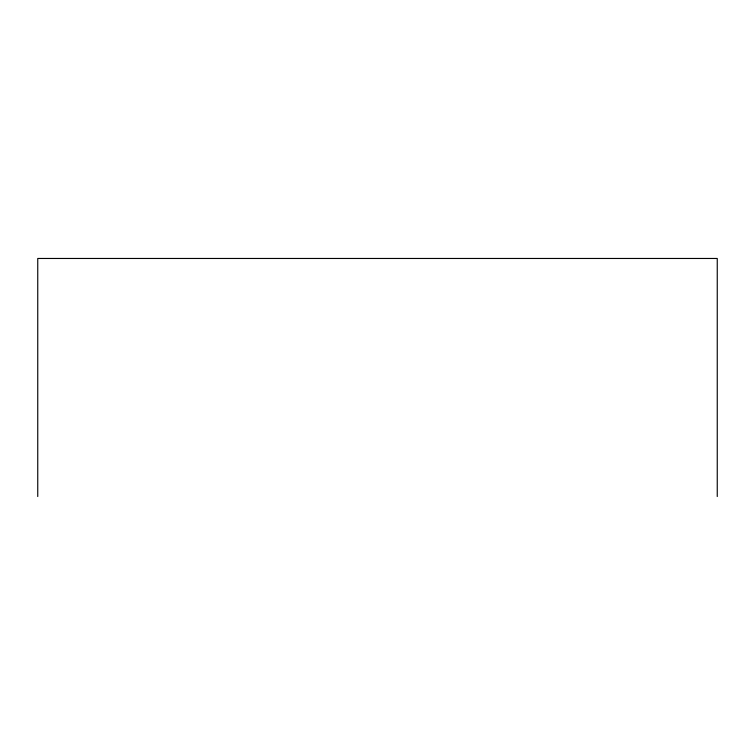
<?xml version="1.0" encoding="UTF-8"?>
<svg xmlns="http://www.w3.org/2000/svg" width="755" height="755" viewBox="0 0 755 755"><rect width="100%" height="100%" fill="white"/><g stroke="black" fill="none" stroke-linecap="round" stroke-linejoin="round"><path stroke-width="1.13" d="M717.25 496.535L717.25 258.465L37.75 258.465L37.75 496.535"/></g></svg>
